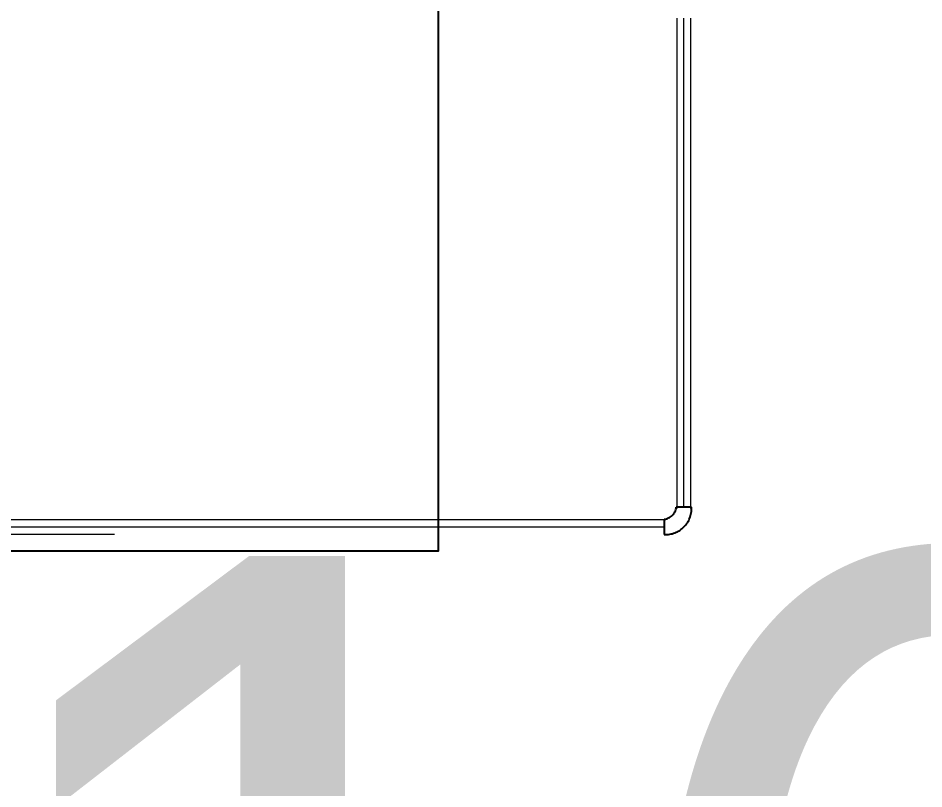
# Model space of a CAD drawing. Header units: metres. Extents: x 532250 to 532639, y 2674174 to 2674494.
# Drawn here: x 532451.58 to 532459.23, y 2674355.76 to 2674362.27 of the extents above; entities that cross this region are included whole.
import ezdxf

# ---------------------------------------------------------------- set-up
doc = ezdxf.new("R2010")
doc.units = ezdxf.units.M
doc.header["$MEASUREMENT"] = 0
for name, pattern in [('( Dashed )', [0.75, 0.5, -0.25]), ('CENTER2', [1.125, 0.75, -0.125, 0.125, -0.125]), ('DASHED', [0.75, 0.5, -0.25])]:
    doc.linetypes.add(name, pattern=pattern)
doc.layers.add('IDT', color=7, linetype='Continuous')
doc.layers.add('MMS Block Numbering', color=7, linetype='Continuous')
doc.styles.add('Adani Regular', font='Adani Regular.ttf')
doc.linetypes.add('FOUNDATION LAYOUT$0$FENCELINE1', pattern='A,6.35,-2.54,[133,ltypeshp.shx,S=2.54,R=0,X=-2.54,Y=0],-2.54,25.4', length=36.83)

# ---------------------------------------------------------------- blocks, each defined once
blk = doc.blocks.new('IDT')
at = {"layer": 'IDT', "color": 8, "linetype": '( Dashed )', "ltscale": 100}
for p, q in [((9.8927, 22.2203), (9.8927, 22.349)), ((9.8927, 22.2203), (9.8927, 22.349)), ((9.6627, 22.1189), (9.7913, 22.1189)), ((9.6627, 22.1189), (9.7913, 22.1189))]:
    blk.add_line(p, q, dxfattribs=at)
at = {"layer": 'IDT', "color": 8, "linetype": 'DASHED', "lineweight": 0, "ltscale": 20}
for p, q in [((24.5371, 22.3446), (9.8927, 22.3446)), ((24.5371, 22.3446), (9.8927, 22.3446)), ((9.8927, 22.2246), (24.5371, 22.2246)), ((9.8927, 22.2246), (24.5371, 22.2246)), ((9.667, 22.1289), (9.667, 17.9858)), ((9.667, 22.1289), (9.667, 17.9858)), ((9.787, 17.9858), (9.787, 22.1289)), ((9.787, 17.9858), (9.787, 22.1289))]:
    blk.add_line(p, q, dxfattribs=at)
at = {"layer": 'IDT', "color": 8, "linetype": 'CENTER2', "lineweight": 0, "ltscale": 500}
for p, q in [((24.5271, 22.2846), (9.8927, 22.2846)), ((24.5271, 22.2846), (9.8927, 22.2846)), ((9.727, 22.1189), (9.727, 17.9858)), ((9.727, 22.1189), (9.727, 17.9858))]:
    blk.add_line(p, q, dxfattribs=at)
at = {"layer": 'IDT', "color": 7, "linetype": 'FOUNDATION LAYOUT$0$FENCELINE1', "ltscale": 0.01}
blk.add_lwpolyline([(19.9107, 22.4854), (11.801, 22.4854), (11.801, 6.2104), (19.7314, 6.2104), (25.552, 6.2104), (25.552, 9.0601)], dxfattribs=at)
at = {"layer": 'IDT', "color": 8, "linetype": '( Dashed )', "ltscale": 100}
for centre, radius, start, end in [((9.8814, 22.1302), 0.219, 87.04501, 182.95499), ((9.8814, 22.1302), 0.219, 87.04501, 182.95499), ((9.9088, 22.1029), 0.1185, 97.79955, 172.20045), ((9.9088, 22.1029), 0.1185, 97.79955, 172.20045)]:
    blk.add_arc(centre, radius, start, end, dxfattribs=at)

msp = doc.modelspace()

# ---------------------------------------------------------------- block references
at = {"layer": 'IDT', "color": 8, "rotation": 180}
msp.add_blockref('IDT', (532466.9273, 2674380.2589), dxfattribs=at)

# ---------------------------------------------------------------- texts
at = {"layer": 'MMS Block Numbering', "insert": (532457.6223, 2674347.6731), "char_height": 7.5, "attachment_point": 5, "style": 'Adani Regular'}
msp.add_mtext_dynamic_manual_height_columns('A16a-\\PBL-03', width=41.53538, gutter_width=1, heights=[0], dxfattribs=at)

doc.saveas('drawing.dxf')
